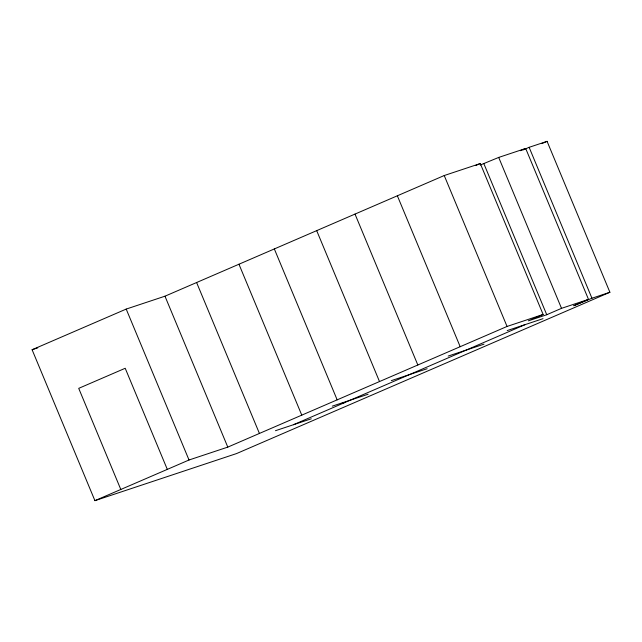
<?xml version="1.0" encoding="UTF-8"?>
<svg xmlns="http://www.w3.org/2000/svg" width="642" height="642" viewBox="0 0 642 642"><rect width="100%" height="100%" fill="white"/><g stroke="black" fill="none" stroke-linecap="round" stroke-linejoin="round"><path stroke-width="0.96" d="M523.045 149.939L529.128 147.315L547.08 141.344L609.9 292.262L236.585 453.557L94.92 500.656L32.1 349.738L126.201 309.083L164.97 296.195L444.232 175.531L480.296 163.541L543.116 314.46L528.334 320.848L546.743 314.732L561.517 308.345L588.497 299.373L525.678 148.454L498.698 157.426L480.24 165.034M475.947 165.419L480.296 163.541M520.461 150.71L525.678 148.454M541.864 143.599L547.08 141.344M94.92 500.656L189.021 460.001L227.79 447.113L507.052 326.449L543.116 314.46M293.434 424.731L525.188 324.595M588.497 299.373L573.723 305.761L591.948 298.233L609.9 292.262M32.1 349.738L37.782 347.852M507.212 330.574L543.012 318.673M448.196 356.069L483.996 344.168M391.339 380.634L427.139 368.733M332.315 406.137L368.115 394.236M275.466 430.702L311.266 418.801M342.074 403.192L344.032 402.863M529.128 147.315L591.948 298.233M498.698 157.426L561.517 308.345M483.924 163.814L546.743 314.732M444.232 175.531L507.052 326.449M397.358 195.786L460.186 346.704M355.01 214.083L417.83 365.001M316.691 230.638L379.51 381.557M274.335 248.935L337.162 399.854M238.952 264.223L301.78 415.141M196.604 282.528L259.424 433.446M164.97 296.195L227.79 447.113M126.201 309.083L189.021 460.001M167.305 469.382L125.214 368.267L78.717 388.354L120.808 489.469"/></g></svg>
